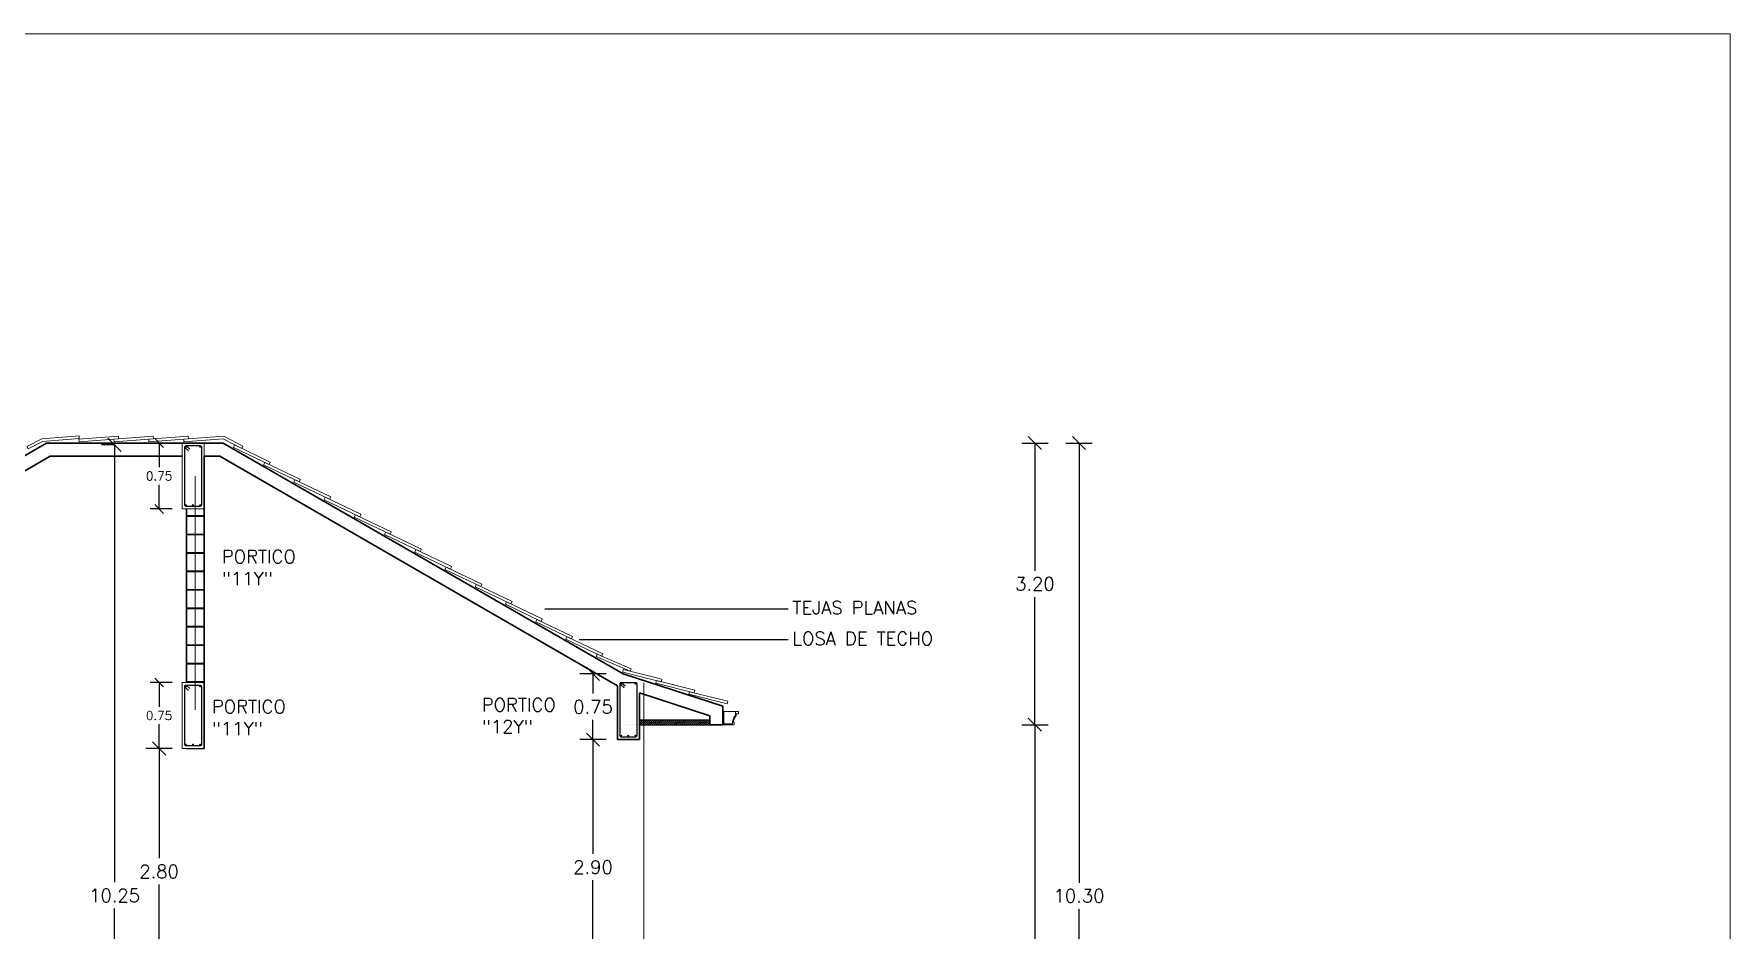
# Model space of a CAD drawing. Header units: metres. Extents: x -44 to 358, y -286 to 66.
# Drawn here: x 338.87 to 358.16, y 30.06 to 40.26 of the extents above; entities that cross this region are included whole.
import ezdxf

# ---------------------------------------------------------------- set-up
doc = ezdxf.new("R2010")
doc.units = ezdxf.units.M
doc.header["$LTSCALE"] = 0.3
doc.header["$PDMODE"] = 3
for name, color, linetype, lineweight in [('A-CLNG', 7, 'Continuous', 9), ('A-WALL', 7, 'Continuous', 30), ('Columnas', 7, 'Continuous', 18), ('corte', 7, 'Continuous', 30), ('PLF 01', 252, 'Continuous', 9), ('SE-2', 252, 'Continuous', 9)]:
    doc.layers.add(name, color=color, linetype=linetype, lineweight=lineweight)
for name, color, linetype in [('ACERO', 5, 'Continuous'), ('DIMENSIONES', 7, 'Continuous'), ('DIMTEXTO', 4, 'Continuous'), ('TEXTOS', 4, 'Continuous')]:
    doc.layers.add(name, color=color, linetype=linetype)
doc.styles.add('SMPLEX', font='simplex.shx')
doc.dimstyles.new('DIM-50', dxfattribs={"dimscale": 0.5, "dimtxt": 0.2, "dimasz": 0.2, "dimexe": 0.2, "dimexo": 0.2, "dimgap": 0.1, "dimtad": 0, "dimtih": 1, "dimtoh": 1, "dimzin": 0, "dimdsep": 46, "dimtxsty": 'SMPLEX', "dimblk1": 'OBLIQUE', "dimblk2": 'OBLIQUE', "dimsah": 1, "dimcen": 0.2, "dimclrd": 4, "dimclre": 4, "dimclrt": 4, "dimadec": 0, "dimazin": 0, "dimtfac": 1, "dimtmove": 0, "dimatfit": 3, "dimldrblk": 'OPEN30', "dimfxl": 0.3, "dimfxlon": 1, "dimtfill": 1, "dimtolj": 1, "dimtzin": 0, "dimarcsym": 0})
doc.dimstyles.new('DIM-75', dxfattribs={"dimscale": 0.75, "dimtxt": 0.2, "dimasz": 0.2, "dimexe": 0.2, "dimexo": 0.2, "dimgap": 0.1, "dimtad": 0, "dimtih": 1, "dimtoh": 1, "dimzin": 0, "dimdsep": 46, "dimtxsty": 'SMPLEX', "dimblk1": 'OBLIQUE', "dimblk2": 'OBLIQUE', "dimsah": 1, "dimcen": 0.2, "dimclrd": 4, "dimclre": 4, "dimclrt": 4, "dimadec": 0, "dimazin": 0, "dimtfac": 1, "dimtmove": 0, "dimatfit": 3, "dimldrblk": 'OBLIQUE', "dimfxl": 0.2, "dimfxlon": 1, "dimtfill": 1, "dimtolj": 1, "dimtzin": 0, "dimarcsym": 0})

# ---------------------------------------------------------------- blocks, each defined once
blk = doc.blocks.new('_OBLIQUE')
at = {"color": 0, "linetype": 'ByBlock'}
blk.add_line((-0.5, -0.5), (0.5, 0.5), dxfattribs=at)
blk = doc.blocks.new('*D973')
at = {"layer": 'DEFPOINTS', "color": 0, "ltscale": 0.2, "transparency": 16777216}
for p in [(339.048, 35.602), (347.872, 32.397), (350.253, 32.397)]:
    blk.add_point(p, dxfattribs=at)
at = {"layer": 'DIMENSIONES', "color": 4, "lineweight": -2, "ltscale": 0.2, "transparency": 16777216}
for p, q in [((350.103, 35.602), (350.403, 35.602)), ((350.253, 35.602), (350.253, 34.149)), ((350.253, 32.397), (350.253, 33.849)), ((350.103, 32.397), (350.403, 32.397))]:
    blk.add_line(p, q, dxfattribs=at)
at = {"layer": 'DIMENSIONES', "color": 4, "lineweight": -2, "ltscale": 0.2, "transparency": 16777216, "xscale": 0.15, "yscale": 0.15, "zscale": 0.15}
for p, rotation in [((350.253, 35.602), 90), ((350.253, 32.397), 270)]:
    blk.add_blockref('_OBLIQUE', p, dxfattribs=dict(at, rotation=rotation))
at = {"layer": 'DIMENSIONES', "color": 4, "ltscale": 0.2, "transparency": 16777216, "insert": (350.253, 33.999), "char_height": 0.15, "attachment_point": 5, "style": 'SMPLEX', "bg_fill": 3, "box_fill_scale": 1.1, "bg_fill_color": 256, "bg_fill_true_color": 13158600, "bg_fill_transparency": 0}
blk.add_mtext('\\A1;3.20', dxfattribs=at)
blk = doc.blocks.new('*D974')
at = {"layer": 'DEFPOINTS', "color": 0, "ltscale": 0.2, "transparency": 16777216}
for p in [(347.872, 32.397), (349.353, 25.297), (350.253, 25.297)]:
    blk.add_point(p, dxfattribs=at)
at = {"layer": 'DIMENSIONES', "color": 4, "lineweight": -2, "ltscale": 0.2, "transparency": 16777216}
for p, q in [((350.103, 32.397), (350.403, 32.397)), ((350.253, 32.397), (350.253, 28.997)), ((350.253, 25.297), (350.253, 28.697)), ((350.103, 25.297), (350.403, 25.297))]:
    blk.add_line(p, q, dxfattribs=at)
at = {"layer": 'DIMENSIONES', "color": 4, "lineweight": -2, "ltscale": 0.2, "transparency": 16777216, "xscale": 0.15, "yscale": 0.15, "zscale": 0.15}
for p, rotation in [((350.253, 32.397), 90), ((350.253, 25.297), 270)]:
    blk.add_blockref('_OBLIQUE', p, dxfattribs=dict(at, rotation=rotation))
at = {"layer": 'DIMENSIONES', "color": 4, "ltscale": 0.2, "transparency": 16777216, "insert": (350.253, 28.847), "char_height": 0.15, "attachment_point": 5, "style": 'SMPLEX', "bg_fill": 3, "box_fill_scale": 1.1, "bg_fill_color": 256, "bg_fill_true_color": 13158600, "bg_fill_transparency": 0}
blk.add_mtext('\\A1;7.10', dxfattribs=at)
blk = doc.blocks.new('*D977')
at = {"layer": 'DEFPOINTS', "color": 0, "ltscale": 0.2, "transparency": 16777216}
for p in [(340.731, 32.127), (340.294, 29.327), (340.636, 29.327)]:
    blk.add_point(p, dxfattribs=at)
at = {"layer": 'DIMENSIONES', "color": 4, "lineweight": -2, "ltscale": 0.2, "transparency": 16777216}
for p, q in [((340.444, 32.127), (340.144, 32.127)), ((340.294, 32.127), (340.294, 30.877)), ((340.294, 29.327), (340.294, 30.577)), ((340.444, 29.327), (340.144, 29.327))]:
    blk.add_line(p, q, dxfattribs=at)
at = {"layer": 'DIMENSIONES', "color": 4, "lineweight": -2, "ltscale": 0.2, "transparency": 16777216, "xscale": 0.15, "yscale": 0.15, "zscale": 0.15}
for p, rotation in [((340.294, 32.127), 90), ((340.294, 29.327), 270)]:
    blk.add_blockref('_OBLIQUE', p, dxfattribs=dict(at, rotation=rotation))
at = {"layer": 'DIMENSIONES', "color": 4, "ltscale": 0.2, "transparency": 16777216, "insert": (340.294, 30.727), "char_height": 0.15, "attachment_point": 5, "style": 'SMPLEX', "bg_fill": 3, "box_fill_scale": 1.1, "bg_fill_color": 256, "bg_fill_true_color": 13158600, "bg_fill_transparency": 0}
blk.add_mtext('\\A1;2.80', dxfattribs=at)
blk = doc.blocks.new('*D978')
at = {"layer": 'DEFPOINTS', "color": 0, "ltscale": 0.2, "transparency": 16777216}
for p in [(339.385, 35.602), (348.752, 25.297), (350.755, 25.297)]:
    blk.add_point(p, dxfattribs=at)
at = {"layer": 'DIMENSIONES', "color": 4, "lineweight": -2, "ltscale": 0.2, "transparency": 16777216}
for p, q in [((350.605, 35.602), (350.905, 35.602)), ((350.755, 35.602), (350.755, 30.599)), ((350.755, 25.297), (350.755, 30.299)), ((350.605, 25.297), (350.905, 25.297))]:
    blk.add_line(p, q, dxfattribs=at)
at = {"layer": 'DIMENSIONES', "color": 4, "lineweight": -2, "ltscale": 0.2, "transparency": 16777216, "xscale": 0.15, "yscale": 0.15, "zscale": 0.15}
for p, rotation in [((350.755, 35.602), 90), ((350.755, 25.297), 270)]:
    blk.add_blockref('_OBLIQUE', p, dxfattribs=dict(at, rotation=rotation))
at = {"layer": 'DIMENSIONES', "color": 4, "ltscale": 0.2, "transparency": 16777216, "insert": (350.755, 30.449), "char_height": 0.15, "attachment_point": 5, "style": 'SMPLEX', "bg_fill": 3, "box_fill_scale": 1.1, "bg_fill_color": 256, "bg_fill_true_color": 13158600, "bg_fill_transparency": 0}
blk.add_mtext('\\A1;10.30', dxfattribs=at)
blk = doc.blocks.new('*D981')
at = {"layer": 'DEFPOINTS', "color": 0, "ltscale": 0.2, "transparency": 16777216}
for p in [(339.878, 35.582), (339.788, 25.327), (339.878, 25.327)]:
    blk.add_point(p, dxfattribs=at)
at = {"layer": 'DIMENSIONES', "color": 4, "lineweight": -2, "ltscale": 0.2, "transparency": 16777216}
for p, q in [((339.788, 35.582), (339.638, 35.582)), ((339.788, 35.582), (339.788, 30.604)), ((339.788, 25.327), (339.788, 30.304)), ((339.788, 25.327), (339.638, 25.327))]:
    blk.add_line(p, q, dxfattribs=at)
at = {"layer": 'DIMENSIONES', "color": 4, "lineweight": -2, "ltscale": 0.2, "transparency": 16777216, "xscale": 0.15, "yscale": 0.15, "zscale": 0.15}
for p, rotation in [((339.788, 35.582), 90), ((339.788, 25.327), 270)]:
    blk.add_blockref('_OBLIQUE', p, dxfattribs=dict(at, rotation=rotation))
at = {"layer": 'DIMENSIONES', "color": 4, "ltscale": 0.2, "transparency": 16777216, "insert": (339.788, 30.454), "char_height": 0.15, "attachment_point": 5, "style": 'SMPLEX', "bg_fill": 3, "box_fill_scale": 1.1, "bg_fill_color": 256, "bg_fill_true_color": 13158600, "bg_fill_transparency": 0}
blk.add_mtext('\\A1;10.25', dxfattribs=at)
blk = doc.blocks.new('*D982')
at = {"layer": 'DEFPOINTS', "color": 0, "ltscale": 0.2, "transparency": 16777216}
for p in [(345.558, 32.227), (345.228, 29.327), (345.551, 29.327)]:
    blk.add_point(p, dxfattribs=at)
at = {"layer": 'DIMENSIONES', "color": 4, "lineweight": -2, "ltscale": 0.2, "transparency": 16777216}
for p, q in [((345.378, 32.227), (345.078, 32.227)), ((345.228, 32.227), (345.228, 30.927)), ((345.228, 29.327), (345.228, 30.627)), ((345.378, 29.327), (345.078, 29.327))]:
    blk.add_line(p, q, dxfattribs=at)
at = {"layer": 'DIMENSIONES', "color": 4, "lineweight": -2, "ltscale": 0.2, "transparency": 16777216, "xscale": 0.15, "yscale": 0.15, "zscale": 0.15}
for p, rotation in [((345.228, 32.227), 90), ((345.228, 29.327), 270)]:
    blk.add_blockref('_OBLIQUE', p, dxfattribs=dict(at, rotation=rotation))
at = {"layer": 'DIMENSIONES', "color": 4, "ltscale": 0.2, "transparency": 16777216, "insert": (345.228, 30.777), "char_height": 0.15, "attachment_point": 5, "style": 'SMPLEX', "bg_fill": 3, "box_fill_scale": 1.1, "bg_fill_color": 256, "bg_fill_true_color": 13158600, "bg_fill_transparency": 0}
blk.add_mtext('\\A1;2.90', dxfattribs=at)
blk = doc.blocks.new('*D1607')
at = {"layer": 'DEFPOINTS', "color": 0, "ltscale": 0.2, "transparency": 16777216}
for p in [(345.228, 32.976), (345.571, 32.976), (345.558, 32.227)]:
    blk.add_point(p, dxfattribs=at)
at = {"layer": 'DIMENSIONES', "color": 4, "lineweight": -2, "ltscale": 0.2, "transparency": 16777216}
for p, q in [((345.378, 32.976), (345.078, 32.976)), ((345.228, 32.976), (345.228, 32.751)), ((345.228, 32.227), (345.228, 32.451)), ((345.378, 32.227), (345.078, 32.227))]:
    blk.add_line(p, q, dxfattribs=at)
at = {"layer": 'DIMENSIONES', "color": 4, "lineweight": -2, "ltscale": 0.2, "transparency": 16777216, "xscale": 0.15, "yscale": 0.15, "zscale": 0.15}
for p, rotation in [((345.228, 32.976), 90), ((345.228, 32.227), 270)]:
    blk.add_blockref('_OBLIQUE', p, dxfattribs=dict(at, rotation=rotation))
at = {"layer": 'DIMENSIONES', "color": 4, "ltscale": 0.2, "transparency": 16777216, "insert": (345.228, 32.601), "char_height": 0.15, "attachment_point": 5, "style": 'SMPLEX', "bg_fill": 3, "box_fill_scale": 1.1, "bg_fill_color": 256, "bg_fill_true_color": 13158600, "bg_fill_transparency": 0}
blk.add_mtext('\\A1;0.75', dxfattribs=at)
blk = doc.blocks.new('*D2318')
at = {"layer": 'DEFPOINTS', "color": 0, "ltscale": 0.2, "transparency": 16777216}
for p in [(340.294, 35.602), (340.555, 35.602), (340.555, 34.852)]:
    blk.add_point(p, dxfattribs=at)
at = {"layer": 'DIMTEXTO', "color": 4, "lineweight": -2, "ltscale": 0.2, "transparency": 16777216}
for p, q in [((340.444, 35.602), (340.194, 35.602)), ((340.294, 35.602), (340.294, 35.327)), ((340.294, 34.852), (340.294, 35.127)), ((340.444, 34.852), (340.194, 34.852))]:
    blk.add_line(p, q, dxfattribs=at)
at = {"layer": 'DIMTEXTO', "color": 4, "lineweight": -2, "ltscale": 0.2, "transparency": 16777216, "xscale": 0.1, "yscale": 0.1, "zscale": 0.1}
for p, rotation in [((340.294, 35.602), 90), ((340.294, 34.852), 270)]:
    blk.add_blockref('_OBLIQUE', p, dxfattribs=dict(at, rotation=rotation))
at = {"layer": 'DIMTEXTO', "color": 4, "ltscale": 0.2, "transparency": 16777216, "insert": (340.294, 35.227), "char_height": 0.1, "attachment_point": 5, "style": 'SMPLEX', "bg_fill": 3, "box_fill_scale": 1.1, "bg_fill_color": 256, "bg_fill_true_color": 13158600, "bg_fill_transparency": 0}
blk.add_mtext('\\A1;0.75', dxfattribs=at)
blk = doc.blocks.new('_Open30')
at = {"color": 0, "lineweight": -2}
for p, q in [((-1, 0.27), (0, 0)), ((0, 0), (-1, -0.27)), ((0, 0), (-1, 0))]:
    blk.add_line(p, q, dxfattribs=at)
blk = doc.blocks.new('*D2319')
at = {"layer": 'DEFPOINTS', "color": 0, "ltscale": 0.2, "transparency": 16777216}
for p in [(340.555, 32.877), (340.294, 32.127), (340.555, 32.127)]:
    blk.add_point(p, dxfattribs=at)
at = {"layer": 'DIMTEXTO', "color": 4, "lineweight": -2, "ltscale": 0.2, "transparency": 16777216}
for p, q in [((340.444, 32.877), (340.194, 32.877)), ((340.294, 32.877), (340.294, 32.602)), ((340.294, 32.127), (340.294, 32.402)), ((340.444, 32.127), (340.194, 32.127))]:
    blk.add_line(p, q, dxfattribs=at)
at = {"layer": 'DIMTEXTO', "color": 4, "lineweight": -2, "ltscale": 0.2, "transparency": 16777216, "xscale": 0.1, "yscale": 0.1, "zscale": 0.1}
for p, rotation in [((340.294, 32.877), 90), ((340.294, 32.127), 270)]:
    blk.add_blockref('_OBLIQUE', p, dxfattribs=dict(at, rotation=rotation))
at = {"layer": 'DIMTEXTO', "color": 4, "ltscale": 0.2, "transparency": 16777216, "insert": (340.294, 32.502), "char_height": 0.1, "attachment_point": 5, "style": 'SMPLEX', "bg_fill": 3, "box_fill_scale": 1.1, "bg_fill_color": 256, "bg_fill_true_color": 13158600, "bg_fill_transparency": 0}
blk.add_mtext('\\A1;0.75', dxfattribs=at)
blk = doc.blocks.new('A$C92cbe46b')
at = {"layer": 'ACERO', "ltscale": 0.2}
for p, q in [((0.031, 0.7), (0.075, 0.66)), ((0.045, 0.721), (0.089, 0.681))]:
    blk.add_line(p, q, dxfattribs=at)
blk.add_lwpolyline([(0.205, 0.03), (0.045, 0.03, -0.414214), (0.03, 0.045), (0.03, 0.706, -0.414214), (0.045, 0.721), (0.205, 0.721, -0.414214), (0.22, 0.706), (0.22, 0.045, -0.414214)], format="xyb", close=True, dxfattribs=at)
at = {"layer": 'ACERO', "const_width": 0.012}
for points in [[(0.049, 0.707, 1), (0.037, 0.707, 1)], [(0.212, 0.708, 1), (0.2, 0.708, 1)], [(0.049, 0.043, 1), (0.037, 0.043, 1)], [(0.129, 0.043, 1), (0.117, 0.043, 1)], [(0.212, 0.043, 1), (0.2, 0.043, 1)]]:
    blk.add_lwpolyline(points, format="xyb", close=True, dxfattribs=at)
blk = doc.blocks.new('*U2342')
at = {"layer": 'PLF 01'}
for p, q in [((-0.1, 0.005), (0.1, 0.005)), ((-0.1, -0.005), (0.1, -0.005))]:
    blk.add_line(p, q, dxfattribs=at)
blk = doc.blocks.new('*U2343')
at = {"layer": 'Columnas', "color": 0, "linetype": 'ByBlock', "lineweight": -2, "transparency": 16777216}
for p in [(0, 1.89), (0, 1.68), (0, 1.47), (0, 1.26), (0, 1.05), (0, 0.84), (0, 0.63), (0, 0.42), (0, 0.21), (0, 0)]:
    blk.add_blockref('*U2342', p, dxfattribs=at)

msp = doc.modelspace()

# ---------------------------------------------------------------- linework, layer by layer
at = {"layer": 'A-CLNG', "lineweight": 25}
for p, q in [((346.5552774, 32.4489425), (345.7552774, 32.4489425)), ((345.7552774, 32.3969425), (346.6652774, 32.3969425))]:
    msp.add_line(p, q, dxfattribs=at)
at = {"layer": 'A-WALL', "lineweight": 25}
msp.add_line((340.6052774, 32.1269425), (340.8052774, 32.1269425), dxfattribs=at)
at = {"layer": 'corte'}
for p, q in [((339.0140977, 35.6015213), (334.3759482, 32.9236845)), ((341.0232766, 35.6015213), (339.0140977, 35.6015213)), ((345.5714278, 32.975645), (341.0232766, 35.6015213)), ((334.5552774, 32.8540151), (339.0542901, 35.4515213)), ((340.5552774, 35.4515213), (339.0542901, 35.4515213)), ((340.8052774, 32.1269425), (340.8052774, 35.4515213)), ((340.9830843, 35.4515213), (340.8052774, 35.4515213)), ((340.9830843, 35.4515213), (345.5052774, 32.8406319)), ((340.6052774, 34.8515213), (340.6052774, 32.8769425)), ((345.5052774, 32.8406319), (345.5052774, 32.2269425)), ((346.7052774, 32.607235), (345.5714278, 32.975645)), ((345.7552774, 32.7581894), (346.5552774, 32.4982536)), ((345.7552774, 32.2269425), (345.7552774, 32.7581894)), ((346.7052774, 32.607235), (346.7052774, 32.3969425)), ((346.5552774, 32.4982536), (346.5552774, 32.3969425)), ((345.5052774, 32.2269425), (345.7552774, 32.2269425)), ((346.5552774, 32.3969425), (346.7052774, 32.3969425))]:
    msp.add_line(p, q, dxfattribs=at)
at = {"layer": 'DEFPOINTS', "lineweight": 13}
msp.add_lwpolyline([(301.8600739, 40.2572653), (358.1581595, 40.2572653), (358.1581595, -0.5317386), (301.8600739, -0.5317386)], close=True, dxfattribs=at)
at = {"layer": 'SE-2'}
msp.add_line((345.8052774, 29.3269425), (345.8052774, 32.8719434), dxfattribs=at)
for points in [[(338.9595597, 35.6507435), (339.3837895, 35.6834512), (339.3861342, 35.653543), (338.9679988, 35.621313)], [(338.9595597, 35.6507435), (338.7903208, 35.5625781), (338.8041813, 35.5359719), (338.9679988, 35.621313)]]:
    msp.add_lwpolyline(points, dxfattribs=at)
for points in [[(339.3828953, 35.6445142), (339.8313853, 35.6796744), (339.83373, 35.6497661), (339.38524, 35.614606)], [(339.7798292, 35.6445142), (340.2283193, 35.6796744), (340.230664, 35.6497661), (339.7821739, 35.614606)], [(340.1767632, 35.6445142), (340.6252532, 35.6796744), (340.6275979, 35.6497661), (340.1791079, 35.614606)], [(341.0302181, 35.680304), (341.2469351, 35.5674048), (341.2330746, 35.5407986), (341.0239868, 35.6497234), (340.5760418, 35.614606), (340.5736971, 35.6445142)], [(341.1516937, 35.5799082), (341.5576849, 35.3861282), (341.5447623, 35.359054), (341.1387711, 35.5528341)], [(341.4954561, 35.3814542), (341.9014473, 35.1876742), (341.8885247, 35.1606001), (341.4825335, 35.3543801)], [(341.8392185, 35.1830003), (342.2452097, 34.9892202), (342.2322871, 34.9621461), (341.8262959, 35.1559261)], [(342.1829809, 34.9845463), (342.588972, 34.7907662), (342.5760495, 34.7636921), (342.1700583, 34.9574722)], [(342.5267432, 34.7860923), (342.9327344, 34.5923123), (342.9198119, 34.5652381), (342.5138207, 34.7590182)], [(342.8705056, 34.5876384), (343.2764968, 34.3938583), (343.2635743, 34.3667842), (342.8575831, 34.5605642)], [(343.214268, 34.3891844), (343.6202592, 34.1954043), (343.6073367, 34.1683302), (343.2013455, 34.3621103)], [(343.5580304, 34.1907304), (343.9640216, 33.9969504), (343.9510991, 33.9698762), (343.5451079, 34.1636563)], [(343.9017928, 33.9922765), (344.307784, 33.7984964), (344.2948615, 33.7714223), (343.8888703, 33.9652023)], [(344.2455552, 33.7938225), (344.6515464, 33.6000424), (344.6386239, 33.5729683), (344.2326327, 33.7667484)], [(344.5893176, 33.5953685), (344.9953088, 33.4015885), (344.9823863, 33.3745143), (344.5763951, 33.5682944)], [(344.93308, 33.3969146), (345.3390712, 33.2031345), (345.3261487, 33.1760604), (344.9201575, 33.3698404)], [(345.2768424, 33.1984606), (345.6625339, 33.032304), (345.6496114, 33.0052298), (345.2639199, 33.1713864)], [(345.5730357, 33.0242507), (346.0095721, 32.9155514), (346.0023233, 32.8864403), (345.5657869, 32.9951396)], [(345.9495341, 32.8985306), (346.3860705, 32.7898313), (346.3788217, 32.7607203), (345.9422853, 32.8694195)], [(346.3260325, 32.7728106), (346.7625689, 32.6641113), (346.7553201, 32.6350002), (346.3187837, 32.7436995)]]:
    msp.add_lwpolyline(points, close=True, dxfattribs=at)
at = {"layer": 'TEXTOS'}
for p, q in [((344.6789558, 33.7166689, 0), (347.4478351, 33.7166689, 0.0000005)), ((345.0689494, 33.3658727, 0), (347.4478351, 33.3658727, 0.0000005))]:
    msp.add_line(p, q, dxfattribs=at)

# ---------------------------------------------------------------- texts
at = {"layer": 'TEXTOS', "char_height": 0.15, "width": 4.239917131, "attachment_point": 7}
for s, insert in [('{\\Fromans|c0;TEJAS PLANAS }', (347.4951214, 33.6539615, 0.0000005)), ('{\\Fromans|c0;LOSA DE TECHO }', (347.4951214, 33.3031653, 0.0000005))]:
    msp.add_mtext(s, dxfattribs=dict(at, insert=insert))

# ---------------------------------------------------------------- next in the draw order: dimensions: what is measured, and where the dimension line sits
at = {"layer": 'DIMENSIONES', "ltscale": 0.2}
for base, p1, p2, picture, middle in [((350.2533959, 32.3969425), (339.0482552, 35.6015213), (347.8724012, 32.3969425), '*D973', (350.2533959, 33.9992319)), ((340.2935621, 29.3269425), (340.7305896, 32.1269425), (340.636342, 29.3269425), '*D977', (340.2935621, 30.7269425))]:
    dim = msp.add_linear_dim(base=base, p1=p1, p2=p2, angle=90, dimstyle='DIM-75', dxfattribs=at)
    dim.commit()
    dim.dimension.update_dxf_attribs({"geometry": picture, "text_midpoint": middle})

# ---------------------------------------------------------------- next in the draw order: dimensions: what is measured, and where the dimension line sits
dim = msp.add_linear_dim(base=(350.2533959, 25.2969425), p1=(347.8724012, 32.3969425), p2=(349.3528653, 25.2969425), angle=90, dimstyle='DIM-75', dxfattribs=at)
dim.commit()
dim.dimension.update_dxf_attribs({"geometry": '*D974', "text_midpoint": (350.2533959, 28.8469425)})

# ---------------------------------------------------------------- next in the draw order: dimensions: what is measured, and where the dimension line sits
dim = msp.add_linear_dim(base=(350.7552046, 25.2969425), p1=(339.38524, 35.6015213), p2=(348.7523962, 25.2969425), angle=90, dimstyle='DIM-75', dxfattribs=at)
dim.commit()
dim.dimension.update_dxf_attribs({"geometry": '*D978', "text_midpoint": (350.7552046, 30.4492319)})

# ---------------------------------------------------------------- next in the draw order: hatches: boundary and pattern name
at = {"layer": 'SE-2'}
h = msp.add_hatch(dxfattribs=at)
h.set_pattern_fill('ACET-2D-LINE', color=256, scale=0.005, angle=45)
h.set_pattern_definition([(45, (-151.104868, -224.049905), (-0.01122532015, 0.01122532015), [])])
h.paths.add_polyline_path([(345.7552774, 32.4494567), (345.7552774, 32.3996395), (345.6052774, 32.3990968), (345.6052774, 32.3990359), (346.5552774, 32.398466), (346.5552774, 32.448466)])

# ---------------------------------------------------------------- next in the draw order: linework, layer by layer
at = {"layer": 'ACERO', "const_width": 0.012}
for points in [[(345.7168049, 32.8649672, 1), (345.7048049, 32.8649672, 1)], [(345.7168049, 32.270436, 1), (345.7048049, 32.270436, 1)]]:
    msp.add_lwpolyline(points, format="xyb", close=True, dxfattribs=at)
at = {"layer": 'Columnas', "color": 5, "ltscale": 0.2}
msp.add_line((340.7052774, 35.2265213), (340.7052774, 32.5659511), dxfattribs=at)
at = {"layer": 'Columnas', "ltscale": 0.2}
for points in [[(340.8052774, 35.6015213), (340.8052774, 34.8515213), (340.5552774, 34.8515213), (340.5552774, 35.6015213)], [(340.8052774, 32.8769425), (340.8052774, 32.1269425), (340.5552774, 32.1269425), (340.5552774, 32.8769425)]]:
    msp.add_lwpolyline(points, close=True, dxfattribs=at)
at = {"layer": 'SE-2'}
for p, q in [((346.8473357, 32.5469425), (346.7052774, 32.5469425)), ((346.7152775, 32.4069424), (346.7152776, 32.5469425)), ((346.8152776, 32.4069425), (346.7152776, 32.4069424)), ((346.8323357, 32.4219552), (346.824315, 32.4219556)), ((346.8323358, 32.3969425), (346.8323357, 32.4219552)), ((346.8823357, 32.5469425), (346.8473357, 32.5469425)), ((346.8473357, 32.5469425), (346.8473357, 32.5012186)), ((346.8573358, 32.4969557), (346.8573358, 32.5219279)), ((346.8573358, 32.5219279), (346.8823357, 32.5219279)), ((346.8823357, 32.5219279), (346.8823357, 32.5469425)), ((346.7052776, 32.3969424), (346.8323358, 32.3969425))]:
    msp.add_line(p, q, dxfattribs=at)
for radius, start, end in [(0.1124317, 134.93463278, 187.50461178), (0.1024318, 132.65846005, 179.81601146)]:
    msp.add_arc((346.9267463, 32.4216267), radius, start, end, dxfattribs=at)

# ---------------------------------------------------------------- next in the draw order: texts
at = {"layer": 'TEXTOS', "char_height": 0.15, "width": 4.239917131, "attachment_point": 7}
for s, insert in [('{\\Fromans|c0;PORTICO \\P"11Y"}', (341.0071471, 33.9844443)), ('{\\Fromans|c0;PORTICO \\P"11Y"}', (340.8937338, 32.2777159)), ('{\\Fromans|c0;PORTICO \\P"12Y"}', (343.9630587, 32.2989631))]:
    msp.add_mtext(s, dxfattribs=dict(at, insert=insert))

# ---------------------------------------------------------------- next in the draw order: dimensions: what is measured, and where the dimension line sits
at = {"layer": 'DIMENSIONES', "ltscale": 0.2}
for base, p1, p2, picture, middle in [((339.7884192, 25.3269425), (339.8775419, 35.5815213), (339.8775419, 25.3269425), '*D981', (339.7884192, 30.4542319)), ((345.2282875, 29.3269425), (345.5581366, 32.2269425), (345.551169, 29.3269425), '*D982', (345.2282875, 30.7769425))]:
    dim = msp.add_linear_dim(base=base, p1=p1, p2=p2, angle=90, dimstyle='DIM-75', dxfattribs=at)
    dim.commit()
    dim.dimension.update_dxf_attribs({"geometry": picture, "text_midpoint": middle})

# ---------------------------------------------------------------- next in the draw order: dimensions: what is measured, and where the dimension line sits
dim = msp.add_linear_dim(base=(345.2282875, 32.975645), p1=(345.5581366, 32.2269425), p2=(345.5714278, 32.975645), angle=90, dimstyle='DIM-75', dxfattribs=at)
dim.commit()
dim.dimension.update_dxf_attribs({"geometry": '*D1607', "text_midpoint": (345.2282875, 32.6012938)})
at = {"layer": 'DIMTEXTO', "ltscale": 0.2}
for base, p1, p2, picture, middle in [((340.2935621, 35.6015213), (340.5552774, 34.8515213), (340.5552774, 35.6015213), '*D2318', (340.2935621, 35.2265213)), ((340.2935621, 32.1269425), (340.5552774, 32.8769425), (340.5552774, 32.1269425), '*D2319', (340.2935621, 32.5019425))]:
    dim = msp.add_linear_dim(base=base, p1=p1, p2=p2, angle=90, dimstyle='DIM-50', dxfattribs=at)
    dim.commit()
    dim.dimension.update_dxf_attribs({"geometry": picture, "text_midpoint": middle})

# ---------------------------------------------------------------- next in the draw order: linework, layer by layer
at = {"layer": 'ACERO', "ltscale": 0.2}
for p, q in [((345.5365195, 32.8576676), (345.580737, 32.8172716)), ((345.5502774, 32.8786444), (345.5944948, 32.8382484))]:
    msp.add_line(p, q, dxfattribs=at)
msp.add_lwpolyline([(345.7102774, 32.2569425), (345.5502774, 32.2569425, -0.4142135624), (345.5352774, 32.2719425), (345.5352774, 32.8636444, -0.4142135624), (345.5502774, 32.8786444), (345.7102774, 32.8786444, -0.4142135624), (345.7252774, 32.8636444), (345.7252774, 32.2719425, -0.4142135624)], format="xyb", close=True, dxfattribs=at)
at = {"layer": 'ACERO', "const_width": 0.012}
for points in [[(345.5540911, 32.864659, 1), (345.5420911, 32.864659, 1)], [(345.5540911, 32.2701279, 1), (345.5420911, 32.2701279, 1)], [(345.6345048, 32.2701279, 1), (345.6225048, 32.2701279, 1)]]:
    msp.add_lwpolyline(points, format="xyb", close=True, dxfattribs=at)

# ---------------------------------------------------------------- next in the draw order: block references
at = {"layer": 'Columnas', "ltscale": 0.2}
for p in [(340.5552774, 34.8515213), (340.5552774, 32.1269425)]:
    msp.add_blockref('A$C92cbe46b', p, dxfattribs=at)
at = {"layer": 'Columnas'}
msp.add_blockref('*U2343', (340.7052774, 32.8819425), dxfattribs=at)

doc.saveas('drawing.dxf')
